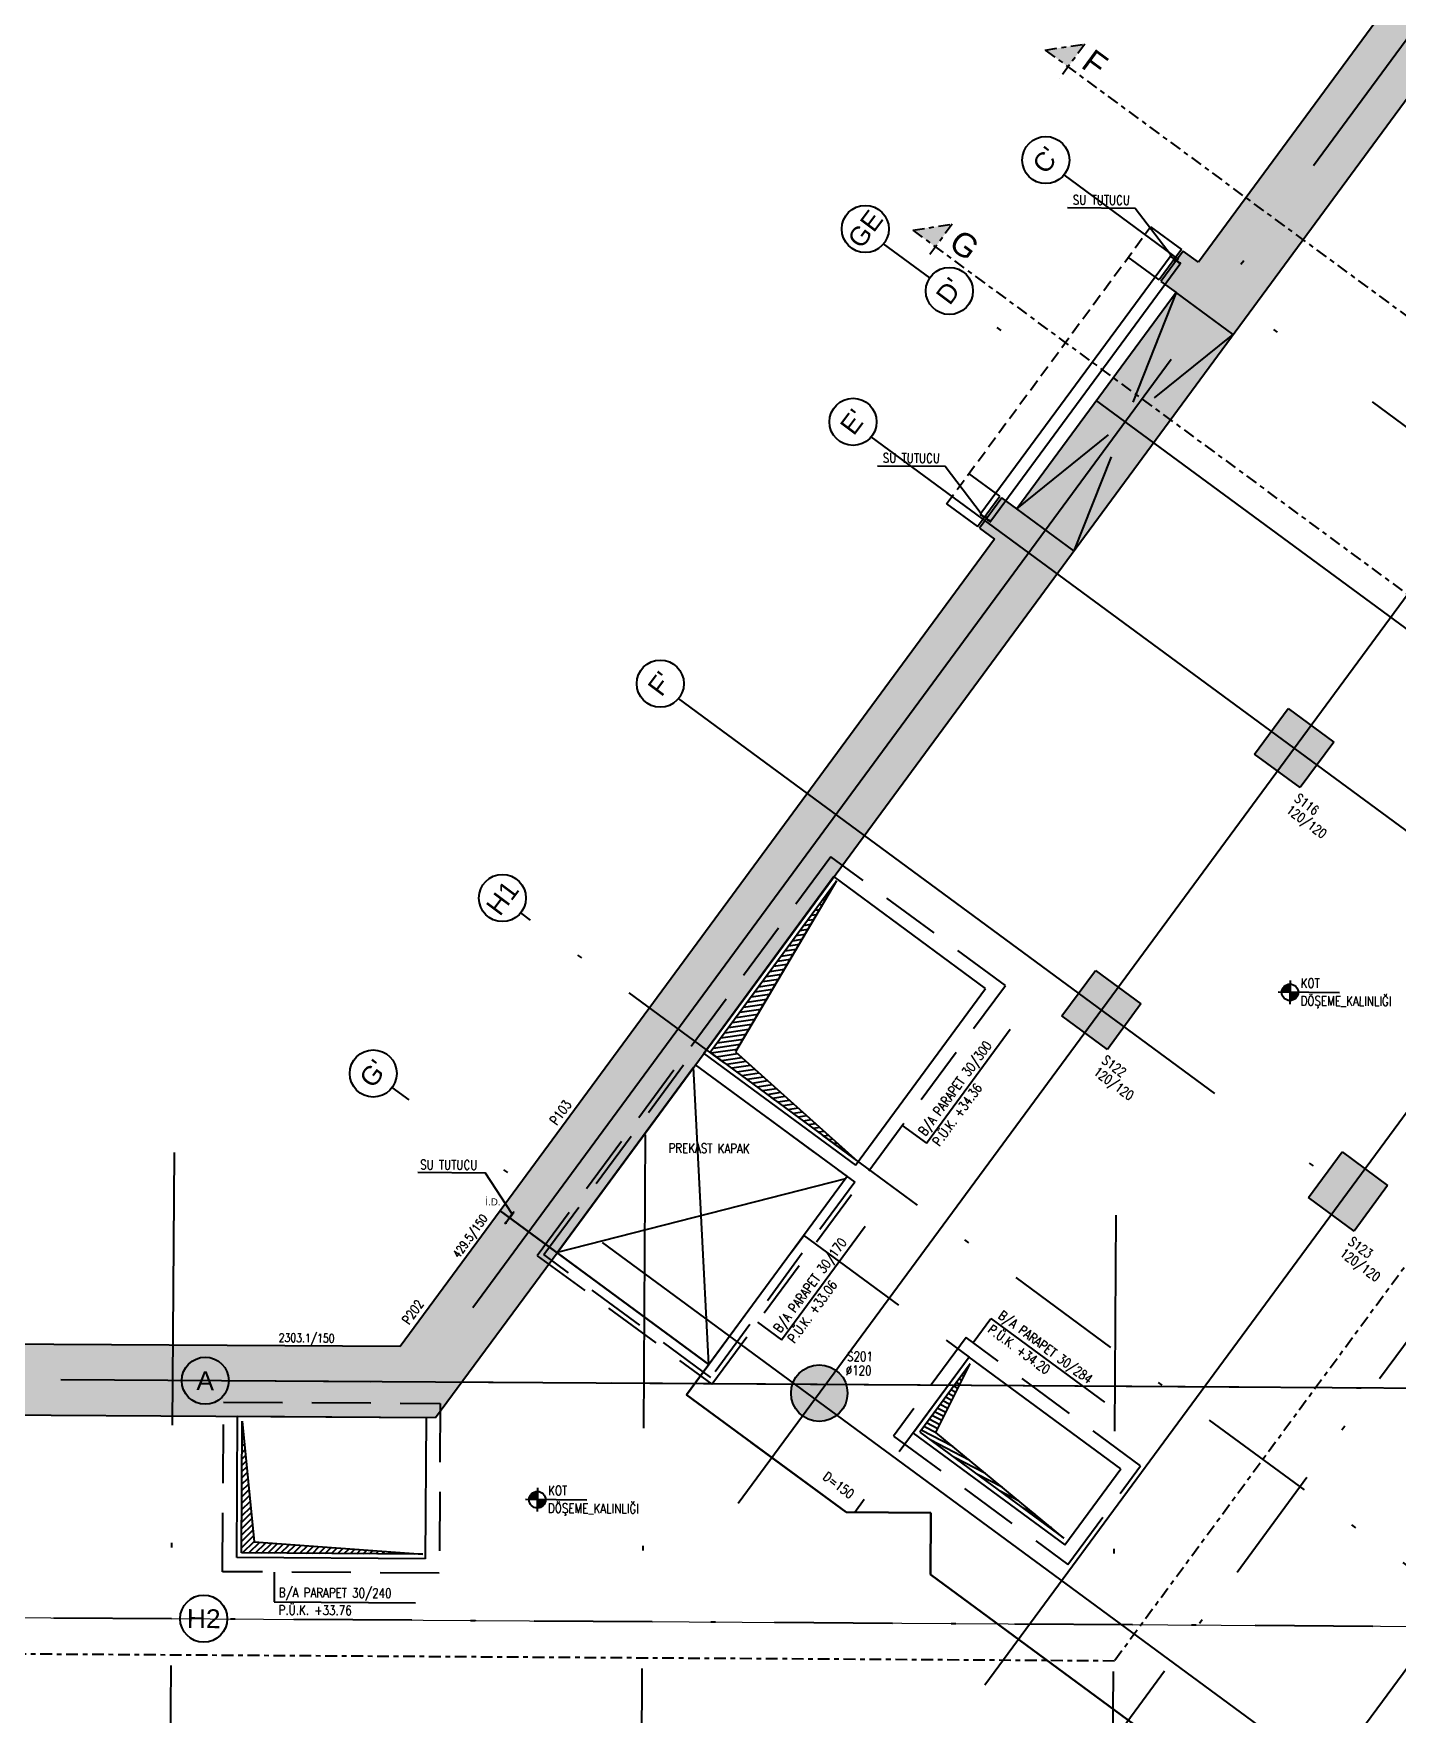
# Model space of a CAD drawing. Header units: millimetres. Extents: x 400392 to 401186, y 4543812 to 4544115.
# Drawn here: x 400681.07 to 400710.02, y 4544028.26 to 4544063.94 of the extents above; entities that cross this region are included whole.
import ezdxf
from ezdxf.enums import TextEntityAlignment as Align

# ---------------------------------------------------------------- set-up
doc = ezdxf.new("R2010")
doc.units = ezdxf.units.MM
for name, pattern in [('ACAD_ISO05W100', [33, 24, -3, 0, -3, 0, -3]), ('AKS', [3, 2.5, -0.25, 0, -0.25]), ('CENTER', [2, 1.25, -0.25, 0.25, -0.25]), ('CONTINU', [0]), ('DASHDOT2', [0.5, 0.25, -0.125, 0, -0.125]), ('HIDDEN', [0.375, 0.25, -0.125]), ('UUC-ST-KAL-I05-101-U-000$0$ACAD_ISO05W100', [33, 24, -3, 0, -3, 0, -3])]:
    doc.linetypes.add(name, pattern=pattern)
doc.layers.add('A-DETL', color=90, linetype='Continuous', lineweight=15)
for name, color, linetype in [('aks prota', 2, 'AKS'), ('boşluk prota', 2, 'Continuous'), ('boşluk taraması prota', 252, 'Continuous'), ('caks prota', 4, 'Continuous'), ('iderzi_PROTA', 3, 'Continuous'), ('kesit tarama prota', 252, 'Continuous'), ('kiris prota', 6, 'Continuous'), ('kiriş prota', 6, 'Continuous'), ('kolon prota', 1, 'Continuous'), ('kolon tarama prota', 252, 'Continuous'), ('lkolon prota', 4, 'Continuous'), ('lperde prota', 4, 'Continuous'), ('merdiven prota', 2, 'Continuous'), ('not prota', 2, 'Continuous'), ('not yazısı prota', 6, 'Continuous'), ('not çizgisi prota', 4, 'Continuous'), ('perde prota', 1, 'Continuous'), ('PRT-AL-TUNEL_EKSENI', 14, 'DASHDOT2'), ('skesit prota', 7, 'Continuous'), ('st-s_level (kot)', 6, 'Continuous'), ('st-s_levelmark (kot işareti)', 4, 'Continuous'), ('st_s_su tutucu', 2, 'Continuous'), ('taks prota', 7, 'Continuous'), ('temel prota', 6, 'Continuous'), ('tkesit prota', 7, 'Continuous'), ('tkolon prota', 6, 'Continuous'), ('tnot prota', 4, 'Continuous'), ('tperde prota', 6, 'Continuous'), ('UUC-ST-KAL-I05-101-U-000$0$st_s_su tutucu', 2, 'Continuous'), ('ölçü prota', 4, 'Continuous')]:
    doc.layers.add(name, color=color, linetype=linetype)
doc.styles.add('Arial', font='Arial.ttf')
doc.styles.add('OLCU', font='romanstw.shx')
doc.styles.add('TAKS', font='Arial Unicode.ttf')
doc.styles.add('text25_PROTA', font='Arial.ttf', dxfattribs={"height": 25})
doc.styles.add('tkolon', font='romanstw.shx')
doc.styles.add('TNOT', font='romanstw.shx', dxfattribs={"width": 0.8, "height": 250})
doc.styles.add('TSIMPLEX', font='romanstw.shx')

msp = doc.modelspace()

# ---------------------------------------------------------------- hatches: boundary and pattern name
at = {"layer": 'kesit tarama prota'}
h = msp.add_hatch(color=256, dxfattribs=at)
h.dxf.hatch_style = 1
h.paths.add_polyline_path([(400703.38374, 4544063.71393), (400702.54483, 4544063.5865), (400703.028, 4544063.23077)])
h = msp.add_hatch(color=256, dxfattribs=at)
h.dxf.hatch_style = 1
h.paths.add_polyline_path([(400700.56968, 4544059.89186), (400699.73078, 4544059.76443), (400700.21395, 4544059.4087)])
at = {"layer": 'kolon tarama prota'}
h = msp.add_hatch(color=256, dxfattribs=at)
h.dxf.hatch_style = 1
h.paths.add_polyline_path([(400716.28991, 4544073.3376), (400705.79563, 4544059.08418), (400705.47352, 4544059.32134), (400704.9992, 4544058.67712), (400705.32131, 4544058.43996), (400701.9418, 4544053.84987), (400701.61969, 4544054.08703), (400701.14537, 4544053.44281), (400701.46748, 4544053.20565), (400690.97319, 4544038.95223), (400692.18111, 4544038.06288), (400716.60848, 4544071.24034), (400767.08916, 4544034.07322), (400769.64107, 4544034.05706)])
h = msp.add_hatch(color=256, dxfattribs=at)
h.dxf.hatch_style = 1
h.paths.add_polyline_path([(400707.69953, 4544049.61065), (400708.66587, 4544048.89918), (400707.95439, 4544047.93284), (400706.98806, 4544048.64432)])
h = msp.add_hatch(color=256, dxfattribs=at)
h.dxf.hatch_style = 1
h.paths.add_polyline_path([(400703.60854, 4544044.05424), (400704.57487, 4544043.34276), (400703.8634, 4544042.37642), (400702.89706, 4544043.0879)])
h = msp.add_hatch(color=256, dxfattribs=at)
h.dxf.hatch_style = 1
h.paths.add_polyline_path([(400708.84285, 4544040.2004), (400709.80918, 4544039.48893), (400709.09771, 4544038.52259), (400708.13137, 4544039.23407)])
h = msp.add_hatch(color=256, dxfattribs=at)
h.dxf.hatch_style = 1
h.paths.add_polyline_path([(400731.80435, 4544007.89617), (400666.40778, 4544008.31037), (400666.58448, 4544036.20981), (400688.85022, 4544036.06878), (400690.97319, 4544038.95223), (400692.18111, 4544038.06288), (400689.60499, 4544034.56397), (400667.77496, 4544034.70224), (400667.61726, 4544009.80274), (400729.75018, 4544009.40921)])
h = msp.add_hatch(color=256, dxfattribs=at)
h.dxf.hatch_style = 1
edge = h.paths.add_edge_path()
edge.add_arc((400697.74771, 4544035.08202), 0.6, 359.637118, 719.637118)
at = {"layer": 'st-s_levelmark (kot işareti)'}
h = msp.add_hatch(color=256, dxfattribs=at)
h.paths.add_polyline_path([(400707.7382, 4544043.76258, 0.41421356), (400707.5621, 4544043.58869), (400707.73709, 4544043.58758)])
h.paths.add_polyline_path([(400707.91209, 4544043.58647), (400707.73709, 4544043.58758), (400707.73599, 4544043.41259, 0.41421356)])
h = msp.add_hatch(color=256, dxfattribs=at)
h.paths.add_polyline_path([(400691.76512, 4544032.99434, 0.41421356), (400691.58901, 4544032.82045), (400691.76401, 4544032.81935)])
h.paths.add_polyline_path([(400691.939, 4544032.81824), (400691.76401, 4544032.81935), (400691.7629, 4544032.64435, 0.41421356)])

# ---------------------------------------------------------------- linework, layer by layer
at = {"layer": 'A-DETL', "color": 1, "lineweight": 5}
msp.add_line((400664.66907, 4544030.42182), (400823.11513, 4544029.41829), dxfattribs=at)
at = {"layer": 'aks prota', "ltscale": 10}
for p, q in [((400690.39136, 4544036.897), (400718.07966, 4544074.50348)), ((400690.39136, 4544036.897), (400718.07966, 4544074.50348)), ((400690.39136, 4544036.897), (400718.07966, 4544074.50348)), ((400696.0283, 4544032.74672), (400723.71661, 4544070.3532)), ((400696.0283, 4544032.74672), (400723.71661, 4544070.3532)), ((400696.0283, 4544032.74672), (400723.71661, 4544070.3532)), ((400701.26261, 4544028.89288), (400728.95092, 4544066.49937)), ((400701.26261, 4544028.89288), (400728.95092, 4544066.49937)), ((400701.26261, 4544028.89288), (400728.95092, 4544066.49937)), ((400706.89956, 4544024.7426), (400734.58786, 4544062.34909)), ((400706.89956, 4544024.7426), (400734.58786, 4544062.34909)), ((400706.89956, 4544024.7426), (400734.58786, 4544062.34909)), ((400778.09697, 4544005.60293), (400702.94215, 4544060.93673)), ((400778.09697, 4544005.60293), (400702.94215, 4544060.93673)), ((400700.09236, 4544058.75069), (400699.11081, 4544059.47337)), ((400700.09236, 4544058.75069), (400699.11081, 4544059.47337)), ((400700.09236, 4544058.75069), (400699.11081, 4544059.47337)), ((400772.22759, 4544005.64011), (400700.89665, 4544058.15852)), ((400772.22759, 4544005.64011), (400700.89665, 4544058.15852)), ((400772.22759, 4544005.64011), (400700.89665, 4544058.15852)), ((400766.35822, 4544005.67728), (400698.85116, 4544055.38031)), ((400766.35822, 4544005.67728), (400698.85116, 4544055.38031)), ((400754.61948, 4544005.75163), (400694.76017, 4544049.82389)), ((400754.61948, 4544005.75163), (400694.76017, 4544049.82389)), ((400754.61948, 4544005.75163), (400694.76017, 4544049.82389)), ((400737.52004, 4544005.61281), (400688.68297, 4544041.56979)), ((400737.52004, 4544005.61281), (400688.68297, 4544041.56979)), ((400737.52004, 4544005.61281), (400688.68297, 4544041.56979)), ((400693.83255, 4544004.23973), (400694.06261, 4544040.56345)), ((400693.83255, 4544004.23973), (400694.06261, 4544040.56345)), ((400683.83275, 4544004.30306), (400684.06002, 4544040.18689)), ((400683.83275, 4544004.30306), (400684.06002, 4544040.18689)), ((400703.83235, 4544004.1764), (400704.05202, 4544038.86024)), ((400703.83235, 4544004.1764), (400704.05202, 4544038.86024)), ((400827.04675, 4544034.44349), (400661.13085, 4544035.49433)), ((400827.04675, 4544034.44349), (400661.13085, 4544035.49433)), ((400808.62508, 4544034.56017), (400685.21487, 4544035.34179))]:
    msp.add_line(p, q, dxfattribs=at)
at = {"layer": 'boşluk prota', "ltscale": 0.05}
for p, q in [((400695.43506, 4544042.31619), (400698.11276, 4544045.95304)), ((400698.11276, 4544045.95304), (400695.9704, 4544042.32751)), ((400698.49547, 4544040.06292), (400695.43506, 4544042.31619)), ((400695.9704, 4544042.32751), (400698.49547, 4544040.06292)), ((400700.94782, 4544035.70623), (400699.87994, 4544034.25583)), ((400700.22441, 4544034.24329), (400700.94782, 4544035.70623)), ((400685.48345, 4544031.69002), (400685.50117, 4544034.48801)), ((400685.50117, 4544034.48801), (400685.75105, 4544031.92569)), ((400699.87994, 4544034.25583), (400702.93953, 4544032.00316)), ((400702.93953, 4544032.00316), (400700.22441, 4544034.24329)), ((400689.33078, 4544031.66565), (400685.48345, 4544031.69002)), ((400685.75105, 4544031.92569), (400689.33078, 4544031.66565))]:
    msp.add_line(p, q, dxfattribs=at)
at = {"layer": 'boşluk taraması prota', "linetype": 'Continuous', "ltscale": 2}
for p, q in [((400697.89676, 4544045.65967), (400697.94361, 4544045.66678)), ((400697.97663, 4544045.76814), (400698.00616, 4544045.77263)), ((400698.05649, 4544045.87662), (400698.0687, 4544045.87847)), ((400697.5773, 4544045.22577), (400697.69344, 4544045.24341)), ((400697.65716, 4544045.33425), (400697.75598, 4544045.34926)), ((400697.73703, 4544045.44272), (400697.81852, 4544045.4551)), ((400697.8169, 4544045.55119), (400697.88107, 4544045.56094)), ((400697.3377, 4544044.90035), (400697.50581, 4544044.92588)), ((400697.41756, 4544045.00882), (400697.56835, 4544045.03173)), ((400697.49743, 4544045.1173), (400697.63089, 4544045.13757)), ((400697.0981, 4544044.57493), (400697.31818, 4544044.60836)), ((400697.17797, 4544044.6834), (400697.38072, 4544044.7142)), ((400697.25783, 4544044.79188), (400697.44326, 4544044.82004)), ((400696.77863, 4544044.14103), (400697.068, 4544044.18499)), ((400696.8585, 4544044.2495), (400697.13055, 4544044.29083)), ((400696.93837, 4544044.35798), (400697.19309, 4544044.39667)), ((400697.01823, 4544044.46645), (400697.25563, 4544044.50251)), ((400696.53904, 4544043.81561), (400696.88037, 4544043.86746)), ((400696.6189, 4544043.92408), (400696.94292, 4544043.9733)), ((400696.69877, 4544044.03256), (400697.00546, 4544044.07914)), ((400696.29944, 4544043.49019), (400696.69274, 4544043.54993)), ((400696.3793, 4544043.59866), (400696.75529, 4544043.65577)), ((400696.45917, 4544043.70713), (400696.81783, 4544043.76161)), ((400695.97997, 4544043.05629), (400696.44257, 4544043.12656)), ((400696.05984, 4544043.16476), (400696.50511, 4544043.2324)), ((400696.1397, 4544043.27324), (400696.56766, 4544043.33824)), ((400696.21957, 4544043.38171), (400696.6302, 4544043.44409)), ((400695.74037, 4544042.73087), (400696.25494, 4544042.80903)), ((400695.82024, 4544042.83934), (400696.31748, 4544042.91487)), ((400695.90011, 4544042.94781), (400696.38003, 4544043.02071)), ((400695.45428, 4544042.30204), (400696.00477, 4544042.38566)), ((400695.50077, 4544042.40544), (400696.06731, 4544042.4915)), ((400695.58064, 4544042.51392), (400696.12985, 4544042.59734)), ((400695.66051, 4544042.62239), (400696.1924, 4544042.70319)), ((400695.56275, 4544042.22217), (400696.0118, 4544042.29038)), ((400695.67123, 4544042.14231), (400696.10366, 4544042.20799)), ((400695.7797, 4544042.06244), (400696.19553, 4544042.12561)), ((400695.88818, 4544041.98258), (400696.28739, 4544042.04322)), ((400695.99665, 4544041.90271), (400696.37926, 4544041.96083)), ((400696.10512, 4544041.82285), (400696.47112, 4544041.87844)), ((400696.2136, 4544041.74298), (400696.56299, 4544041.79605)), ((400696.32207, 4544041.66311), (400696.65485, 4544041.71366)), ((400696.43055, 4544041.58325), (400696.74672, 4544041.63127)), ((400696.53902, 4544041.50338), (400696.83858, 4544041.54889)), ((400696.64749, 4544041.42352), (400696.93045, 4544041.4665)), ((400696.75597, 4544041.34365), (400697.02231, 4544041.38411)), ((400696.86444, 4544041.26379), (400697.11418, 4544041.30172)), ((400696.97292, 4544041.18392), (400697.20604, 4544041.21933)), ((400697.08139, 4544041.10406), (400697.29791, 4544041.13694)), ((400697.18986, 4544041.02419), (400697.38977, 4544041.05456)), ((400697.29834, 4544040.94432), (400697.48164, 4544040.97217)), ((400697.40681, 4544040.86446), (400697.5735, 4544040.88978)), ((400697.51528, 4544040.78459), (400697.66537, 4544040.80739)), ((400697.62376, 4544040.70473), (400697.75723, 4544040.725)), ((400697.73223, 4544040.62486), (400697.8491, 4544040.64261)), ((400697.84071, 4544040.545), (400697.94096, 4544040.56022)), ((400697.94918, 4544040.46513), (400698.03283, 4544040.47784)), ((400698.05765, 4544040.38527), (400698.12469, 4544040.39545)), ((400698.16613, 4544040.3054), (400698.21656, 4544040.31306)), ((400698.2746, 4544040.22553), (400698.30842, 4544040.23067)), ((400698.38308, 4544040.14567), (400698.40029, 4544040.14828)), ((400698.49155, 4544040.0658), (400698.49215, 4544040.06589)), ((400700.89917, 4544035.60785), (400700.88195, 4544035.61676)), ((400700.9414, 4544035.69324), (400700.93912, 4544035.69442)), ((400700.73026, 4544035.26626), (400700.65324, 4544035.30612)), ((400700.77249, 4544035.35166), (400700.71041, 4544035.38378)), ((400700.81472, 4544035.43705), (400700.76759, 4544035.46144)), ((400700.85694, 4544035.52245), (400700.82477, 4544035.5391)), ((400700.51913, 4544034.83928), (400700.36735, 4544034.91783)), ((400700.56135, 4544034.92468), (400700.42453, 4544034.99549)), ((400700.60358, 4544035.01007), (400700.4817, 4544035.07315)), ((400700.64581, 4544035.09547), (400700.53888, 4544035.15081)), ((400700.68803, 4544035.18087), (400700.59606, 4544035.22846)), ((400700.35022, 4544034.4977), (400700.13864, 4544034.60719)), ((400700.39244, 4544034.58309), (400700.19582, 4544034.68485)), ((400700.43467, 4544034.66849), (400700.25299, 4544034.76251)), ((400700.4769, 4544034.75389), (400700.31017, 4544034.84017)), ((400685.49951, 4544034.22548), (400685.52438, 4544034.25003)), ((400685.50036, 4544034.36018), (400685.51247, 4544034.37213)), ((400700.5804, 4544033.94958), (400699.90993, 4544034.29656)), ((400700.23168, 4544034.2373), (400699.9671, 4544034.37421)), ((400700.26576, 4544034.32691), (400700.02428, 4544034.45187)), ((400700.30799, 4544034.4123), (400700.08146, 4544034.52953)), ((400685.49695, 4544033.82137), (400685.5601, 4544033.88373)), ((400685.4978, 4544033.95607), (400685.54819, 4544034.00583)), ((400685.49866, 4544034.09077), (400685.53629, 4544034.12793)), ((400700.92912, 4544033.66187), (400700.11308, 4544034.08417)), ((400685.49439, 4544033.41727), (400685.59582, 4544033.51742)), ((400685.49524, 4544033.55197), (400685.58392, 4544033.63953)), ((400685.4961, 4544033.68667), (400685.57201, 4544033.76163)), ((400701.27783, 4544033.37416), (400700.60334, 4544033.72321)), ((400685.49183, 4544033.01317), (400685.63154, 4544033.15112)), ((400685.49268, 4544033.14787), (400685.61964, 4544033.27322)), ((400685.49354, 4544033.28257), (400685.60773, 4544033.39532)), ((400701.62655, 4544033.08645), (400701.09361, 4544033.36225)), ((400685.48927, 4544032.60906), (400685.66727, 4544032.78482)), ((400685.49013, 4544032.74376), (400685.65536, 4544032.90692)), ((400685.49098, 4544032.87846), (400685.64345, 4544033.02902)), ((400701.97527, 4544032.79873), (400701.58387, 4544033.00128)), ((400685.48671, 4544032.20496), (400685.70299, 4544032.41851)), ((400685.48757, 4544032.33966), (400685.69108, 4544032.54061)), ((400685.48842, 4544032.47436), (400685.67917, 4544032.66271)), ((400702.32399, 4544032.51102), (400702.07413, 4544032.64032)), ((400685.48415, 4544031.80086), (400685.73871, 4544032.05221)), ((400685.48501, 4544031.93556), (400685.7268, 4544032.17431)), ((400685.48586, 4544032.07026), (400685.7149, 4544032.29641)), ((400702.6727, 4544032.22331), (400702.5644, 4544032.27936)), ((400685.50732, 4544031.68987), (400685.75062, 4544031.93011)), ((400685.64202, 4544031.68902), (400685.87275, 4544031.91684)), ((400685.77672, 4544031.68816), (400685.99903, 4544031.90767)), ((400685.91142, 4544031.68731), (400686.1253, 4544031.8985)), ((400686.04612, 4544031.68646), (400686.25158, 4544031.88933)), ((400686.18082, 4544031.6856), (400686.37785, 4544031.88015)), ((400686.31553, 4544031.68475), (400686.50413, 4544031.87098)), ((400686.45023, 4544031.6839), (400686.63041, 4544031.86181)), ((400686.58493, 4544031.68304), (400686.75668, 4544031.85264)), ((400686.71963, 4544031.68219), (400686.88296, 4544031.84346)), ((400686.85433, 4544031.68134), (400687.00923, 4544031.83429)), ((400686.98903, 4544031.68049), (400687.13551, 4544031.82512)), ((400687.12373, 4544031.67963), (400687.26178, 4544031.81595)), ((400687.25843, 4544031.67878), (400687.38806, 4544031.80677)), ((400687.39313, 4544031.67793), (400687.51433, 4544031.7976)), ((400687.52784, 4544031.67707), (400687.64061, 4544031.78843)), ((400687.66254, 4544031.67622), (400687.76689, 4544031.77925)), ((400687.79724, 4544031.67537), (400687.89316, 4544031.77008)), ((400687.93194, 4544031.67451), (400688.01944, 4544031.76091)), ((400688.06664, 4544031.67366), (400688.14571, 4544031.75174)), ((400688.20134, 4544031.67281), (400688.27199, 4544031.74256)), ((400688.33604, 4544031.67195), (400688.39826, 4544031.73339)), ((400688.47074, 4544031.6711), (400688.52454, 4544031.72422)), ((400688.60544, 4544031.67025), (400688.65081, 4544031.71505)), ((400688.74015, 4544031.66939), (400688.77709, 4544031.70587)), ((400688.87485, 4544031.66854), (400688.90337, 4544031.6967)), ((400689.00955, 4544031.66769), (400689.02964, 4544031.68753)), ((400689.14425, 4544031.66684), (400689.15592, 4544031.67836)), ((400689.27895, 4544031.66598), (400689.28219, 4544031.66918))]:
    msp.add_line(p, q, dxfattribs=at)
at = {"layer": 'caks prota', "ltscale": 0.05}
for centre in [(400702.55465, 4544061.25272), (400702.55465, 4544061.25272), (400702.55465, 4544061.25272), (400698.72332, 4544059.78936), (400698.72332, 4544059.78936), (400698.72332, 4544059.78936), (400700.50916, 4544058.47451), (400700.50916, 4544058.47451), (400700.50916, 4544058.47451), (400698.46366, 4544055.6963), (400698.46366, 4544055.6963), (400698.46366, 4544055.6963), (400694.37267, 4544050.13988), (400694.37267, 4544050.13988), (400694.37267, 4544050.13988), (400691.0228, 4544045.59006), (400691.0228, 4544045.59006), (400691.0228, 4544045.59006), (400688.28033, 4544041.86624), (400688.28033, 4544041.86624), (400688.28033, 4544041.86624), (400684.71488, 4544035.34496), (400684.6829, 4544030.29506)]:
    msp.add_circle(centre, 0.5, dxfattribs=at)
at = {"layer": 'iderzi_PROTA', "linetype": 'ACAD_ISO05W100', "lineweight": 30, "ltscale": 2}
for p, q in [((400695.40326, 4544035.69166), (400690.97373, 4544038.95296)), ((400694.92868, 4544035.04703), (400695.40326, 4544035.69166)), ((400698.31715, 4544032.55223), (400694.92868, 4544035.04703)), ((400700.11405, 4544032.54085), (400698.31715, 4544032.55223)), ((400700.10578, 4544031.23533), (400700.11405, 4544032.54085)), ((400705.38433, 4544027.34892), (400700.10578, 4544031.23533))]:
    msp.add_line(p, q, dxfattribs=at)
at = {"layer": 'kiris prota', "linetype": 'HIDDEN', "ltscale": 5}
for p, q in [((400697.99337, 4544046.46305), (400691.76295, 4544037.9993)), ((400701.69676, 4544043.73638), (400697.99337, 4544046.46305)), ((400695.46634, 4544035.27263), (400701.69676, 4544043.73638)), ((400691.90212, 4544038.02097), (400694.91883, 4544042.11866)), ((400695.11642, 4544042.0497), (400698.49898, 4544039.55934)), ((400698.49898, 4544039.55934), (400695.44574, 4544035.41202)), ((400691.76295, 4544037.9993), (400695.46634, 4544035.27263)), ((400695.44574, 4544035.41202), (400691.90212, 4544038.02097)), ((400700.86287, 4544036.2655), (400699.32067, 4544034.17087)), ((400704.56668, 4544033.53851), (400700.86287, 4544036.2655)), ((400685.08093, 4544031.29256), (400685.10373, 4544034.89249)), ((400685.10373, 4544034.89249), (400689.70363, 4544034.86336)), ((400689.70363, 4544034.86336), (400689.68083, 4544031.26343)), ((400699.32067, 4544034.17087), (400703.02449, 4544031.44389)), ((400703.02449, 4544031.44389), (400704.56668, 4544033.53851)), ((400689.68083, 4544031.26343), (400685.08093, 4544031.29256))]:
    msp.add_line(p, q, dxfattribs=at)
at = {"layer": 'kiris prota'}
for p, q in [((400698.05712, 4544046.04368), (400695.29436, 4544042.29128)), ((400701.2774, 4544043.6727), (400698.05712, 4544046.04368)), ((400698.51464, 4544039.9203), (400701.2774, 4544043.6727)), ((400695.29436, 4544042.29128), (400698.51464, 4544039.9203)), ((400700.92658, 4544035.84605), (400699.74012, 4544034.23459)), ((400704.14723, 4544033.4748), (400700.92658, 4544035.84605)), ((400685.38282, 4544031.59066), (400685.40182, 4544034.5906)), ((400685.40182, 4544034.5906), (400689.40174, 4544034.56526)), ((400689.40174, 4544034.56526), (400689.38274, 4544031.56532)), ((400699.74012, 4544034.23459), (400702.96077, 4544031.86334)), ((400702.96077, 4544031.86334), (400704.14723, 4544033.4748)), ((400689.38274, 4544031.56532), (400685.38282, 4544031.59066))]:
    msp.add_line(p, q, dxfattribs=at)
at = {"layer": 'kiriş prota'}
for p, q in [((400695.11642, 4544042.0497), (400698.33792, 4544039.67792)), ((400692.18175, 4544038.06345), (400695.07989, 4544042.00009)), ((400698.33792, 4544039.67792), (400695.40326, 4544035.69166)), ((400695.40326, 4544035.69166), (400692.18175, 4544038.06345))]:
    msp.add_line(p, q, dxfattribs=at)
at = {"layer": 'kolon prota', "color": 1}
for p, q in [((400706.98806, 4544048.64432), (400707.69953, 4544049.61065)), ((400707.69953, 4544049.61065), (400708.66587, 4544048.89918)), ((400708.66587, 4544048.89918), (400707.95439, 4544047.93284)), ((400707.95439, 4544047.93284), (400706.98806, 4544048.64432)), ((400702.89706, 4544043.0879), (400703.60854, 4544044.05424)), ((400703.60854, 4544044.05424), (400704.57487, 4544043.34276)), ((400704.57487, 4544043.34276), (400703.8634, 4544042.37642)), ((400703.8634, 4544042.37642), (400702.89706, 4544043.0879)), ((400708.13137, 4544039.23407), (400708.84285, 4544040.2004)), ((400708.84285, 4544040.2004), (400709.80918, 4544039.48893)), ((400709.09771, 4544038.52259), (400708.13137, 4544039.23407)), ((400709.80918, 4544039.48893), (400709.09771, 4544038.52259))]:
    msp.add_line(p, q, dxfattribs=at)
msp.add_circle((400697.74771, 4544035.08202), 0.6, dxfattribs=at)
at = {"layer": 'kolon tarama prota', "linetype": 'HIDDEN'}
msp.add_line((400700.4498, 4544053.95494), (400704.77795, 4544059.83347), dxfattribs=at)
at = {"layer": 'kolon tarama prota'}
for p, q in [((400704.77795, 4544059.83347), (400705.43325, 4544059.35099)), ((400704.95894, 4544058.70677), (400704.30363, 4544059.18924)), ((400705.43325, 4544059.35099), (400704.95894, 4544058.70677)), ((400701.57942, 4544054.11668), (400700.92411, 4544054.59916)), ((400700.4498, 4544053.95494), (400701.1051, 4544053.47246)), ((400701.1051, 4544053.47246), (400701.57942, 4544054.11668))]:
    msp.add_line(p, q, dxfattribs=at)
at = {"layer": 'merdiven prota', "linetype": 'HIDDEN', "ltscale": 10}
for p, q in [((400705.3213, 4544058.43994), (400703.14971, 4544052.96052)), ((400706.52928, 4544057.55055), (400705.3213, 4544058.43994)), ((400701.94179, 4544053.84987), (400706.52928, 4544057.55055)), ((400703.14971, 4544052.96052), (400701.94179, 4544053.84987))]:
    msp.add_line(p, q, dxfattribs=at)
at = {"layer": 'not prota', "ltscale": 0.1}
for p, q in [((400700.02015, 4544040.38986), (400701.79884, 4544042.8057)), ((400699.51012, 4544040.76538), (400700.02015, 4544040.38986)), ((400696.94477, 4544036.21125), (400698.72346, 4544038.62708)), ((400696.43475, 4544036.58676), (400696.94477, 4544036.21125)), ((400701.0105, 4544036.15681), (400701.38599, 4544036.66685)), ((400701.38599, 4544036.66685), (400703.80189, 4544034.88824)), ((400686.17837, 4544031.28561), (400686.17436, 4544030.65227)), ((400686.17436, 4544030.65227), (400689.1743, 4544030.63327))]:
    msp.add_line(p, q, dxfattribs=at)
at = {"layer": 'not çizgisi prota'}
for points in [[(400705.21282, 4544059.22429), (400704.45476, 4544060.22585), (400703.01641, 4544060.23496)], [(400701.18021, 4544053.74706), (400700.42215, 4544054.74862), (400698.9838, 4544054.75773)], [(400691.22378, 4544038.89755), (400690.66572, 4544039.7532), (400689.22737, 4544039.76231)]]:
    msp.add_lwpolyline(points, dxfattribs=at)
at = {"layer": 'perde prota'}
for p, q in [((400716.28991, 4544073.3376), (400705.79563, 4544059.08418)), ((400692.18111, 4544038.06288), (400716.60848, 4544071.24034)), ((400705.47352, 4544059.32134), (400704.9992, 4544058.67712)), ((400705.79563, 4544059.08418), (400705.47352, 4544059.32134)), ((400705.32131, 4544058.43996), (400701.9418, 4544053.84987)), ((400704.9992, 4544058.67712), (400705.32131, 4544058.43996)), ((400701.61969, 4544054.08703), (400701.14537, 4544053.44281)), ((400701.9418, 4544053.84987), (400701.61969, 4544054.08703)), ((400701.14537, 4544053.44281), (400701.46748, 4544053.20565)), ((400701.46748, 4544053.20565), (400690.97319, 4544038.95223)), ((400690.97319, 4544038.95223), (400688.85022, 4544036.06878)), ((400692.18111, 4544038.06288), (400690.97319, 4544038.95223)), ((400690.97319, 4544038.95223), (400692.18111, 4544038.06288)), ((400689.60499, 4544034.56397), (400692.18111, 4544038.06288)), ((400688.85022, 4544036.06878), (400666.58448, 4544036.20981)), ((400667.77496, 4544034.70224), (400689.60499, 4544034.56397))]:
    msp.add_line(p, q, dxfattribs=at)
at = {"layer": 'PRT-AL-TUNEL_EKSENI', "ltscale": 10}
for p, q in [((400703.59274, 4544027.17729), (400731.28105, 4544064.78378)), ((400745.00731, 4544005.81251), (400691.4103, 4544045.27407)), ((400661.09887, 4544030.44443), (400827.01476, 4544029.39359))]:
    msp.add_line(p, q, dxfattribs=at)
at = {"layer": 'skesit prota', "linetype": 'CENTER', "ltscale": 0.2}
for p, q in [((400733.19265, 4544069.02773), (400704.01321, 4544029.39597)), ((400702.54483, 4544063.5865), (400703.38374, 4544063.71393)), ((400702.54483, 4544063.5865), (400739.13925, 4544036.64335)), ((400703.38374, 4544063.71393), (400702.85013, 4544062.98918)), ((400699.73078, 4544059.76443), (400700.56968, 4544059.89186)), ((400700.56968, 4544059.89186), (400700.03608, 4544059.16711)), ((400699.73078, 4544059.76443), (400747.82718, 4544024.35278)), ((400699.73078, 4544059.76443), (400747.82718, 4544024.35278)), ((400704.01321, 4544029.39597), (400657.01341, 4544029.69365))]:
    msp.add_line(p, q, dxfattribs=at)
at = {"layer": 'st-s_levelmark (kot işareti)'}
for p, q in [((400707.73868, 4544043.83758), (400707.73551, 4544043.33759)), ((400708.78707, 4544043.58093), (400707.4871, 4544043.58917)), ((400692.81399, 4544032.8127), (400691.51401, 4544032.82093)), ((400691.76559, 4544033.06934), (400691.76242, 4544032.56935))]:
    msp.add_line(p, q, dxfattribs=at)
for centre in [(400707.73709, 4544043.58758), (400691.76401, 4544032.81935)]:
    msp.add_circle(centre, 0.175, dxfattribs=at)
at = {"layer": 'st_s_su tutucu', "linetype": 'CONTINU', "ltscale": 0.2}
for p, q in [((400691.16905, 4544038.81092), (400691.16628, 4544038.80716)), ((400691.17429, 4544038.80707), (400691.16905, 4544038.81092)), ((400691.20161, 4544038.84418), (400691.17429, 4544038.80707)), ((400691.17751, 4544038.80469), (400691.20483, 4544038.8418)), ((400691.19986, 4544038.8494), (400691.19798, 4544038.84684)), ((400691.19798, 4544038.84684), (400691.20161, 4544038.84418)), ((400691.20349, 4544038.84673), (400691.19986, 4544038.8494)), ((400691.23125, 4544038.88444), (400691.20349, 4544038.84673)), ((400691.20483, 4544038.8418), (400691.20845, 4544038.83913)), ((400691.20671, 4544038.84435), (400691.23447, 4544038.88207)), ((400691.21033, 4544038.84169), (400691.20671, 4544038.84435)), ((400691.20845, 4544038.83913), (400691.21033, 4544038.84169)), ((400691.22951, 4544038.88966), (400691.22763, 4544038.88711)), ((400691.22763, 4544038.88711), (400691.23125, 4544038.88444)), ((400691.23313, 4544038.88699), (400691.22951, 4544038.88966)), ((400691.25551, 4544038.91739), (400691.23313, 4544038.88699)), ((400691.23447, 4544038.88207), (400691.2381, 4544038.8794)), ((400691.23635, 4544038.88462), (400691.25873, 4544038.91502)), ((400691.23998, 4544038.88195), (400691.23635, 4544038.88462)), ((400691.2381, 4544038.8794), (400691.23998, 4544038.88195)), ((400691.25378, 4544038.93191), (400691.25141, 4544038.92869)), ((400691.25141, 4544038.92869), (400691.25551, 4544038.91739)), ((400691.27311, 4544038.91768), (400691.25378, 4544038.93191)), ((400691.25873, 4544038.91502), (400691.27074, 4544038.91446)), ((400691.27074, 4544038.91446), (400691.27311, 4544038.91768)), ((400691.07592, 4544038.69032), (400691.07829, 4544038.69355)), ((400691.09524, 4544038.67609), (400691.07592, 4544038.69032)), ((400691.07829, 4544038.69355), (400691.09029, 4544038.69299)), ((400691.09029, 4544038.69299), (400691.11267, 4544038.72338)), ((400691.11589, 4544038.72101), (400691.09351, 4544038.69061)), ((400691.09351, 4544038.69061), (400691.09761, 4544038.67932)), ((400691.09761, 4544038.67932), (400691.09524, 4544038.67609)), ((400691.10905, 4544038.72605), (400691.11093, 4544038.7286)), ((400691.11267, 4544038.72338), (400691.10905, 4544038.72605)), ((400691.11093, 4544038.7286), (400691.11455, 4544038.72593)), ((400691.11455, 4544038.72593), (400691.14232, 4544038.76365)), ((400691.11952, 4544038.71834), (400691.11589, 4544038.72101)), ((400691.14554, 4544038.76128), (400691.11777, 4544038.72356)), ((400691.11777, 4544038.72356), (400691.1214, 4544038.72089)), ((400691.1214, 4544038.72089), (400691.11952, 4544038.71834)), ((400691.13869, 4544038.76632), (400691.14057, 4544038.76887)), ((400691.14232, 4544038.76365), (400691.13869, 4544038.76632)), ((400691.14057, 4544038.76887), (400691.1442, 4544038.7662)), ((400691.1442, 4544038.7662), (400691.17152, 4544038.80331)), ((400691.14916, 4544038.75861), (400691.14554, 4544038.76128)), ((400691.17474, 4544038.80094), (400691.14742, 4544038.76383)), ((400691.14742, 4544038.76383), (400691.15104, 4544038.76116)), ((400691.15104, 4544038.76116), (400691.14916, 4544038.75861)), ((400691.16628, 4544038.80716), (400691.17152, 4544038.80331)), ((400691.17474, 4544038.80094), (400691.17998, 4544038.79708)), ((400691.18274, 4544038.80084), (400691.17751, 4544038.80469)), ((400691.17998, 4544038.79708), (400691.18274, 4544038.80084))]:
    msp.add_line(p, q, dxfattribs=at)
at = {"layer": 'temel prota', "linetype": 'HIDDEN', "ltscale": 10}
for p, q in [((400694.92868, 4544035.04703), (400697.41844, 4544038.42895)), ((400697.41844, 4544038.42895), (400700.92658, 4544035.84605)), ((400700.92658, 4544035.84605), (400698.50061, 4544032.55107)), ((400698.31714, 4544032.55223), (400694.92868, 4544035.04703)), ((400698.50061, 4544032.55107), (400698.31714, 4544032.55223))]:
    msp.add_line(p, q, dxfattribs=at)
at = {"layer": 'UUC-ST-KAL-I05-101-U-000$0$st_s_su tutucu', "linetype": 'UUC-ST-KAL-I05-101-U-000$0$ACAD_ISO05W100'}
for p, q in [((400705.19161, 4544059.20008), (400701.17756, 4544053.74793)), ((400701.38737, 4544053.59436), (400705.40055, 4544059.04534))]:
    msp.add_line(p, q, dxfattribs=at)
at = {"layer": 'UUC-ST-KAL-I05-101-U-000$0$st_s_su tutucu', "linetype": 'UUC-ST-KAL-I05-101-U-000$0$ACAD_ISO05W100', "ltscale": 0.05}
for p, q in [((400705.19161, 4544059.20008), (400705.21018, 4544059.22515)), ((400705.19579, 4544059.19699), (400705.19161, 4544059.20008)), ((400705.21049, 4544059.20228), (400705.19579, 4544059.19699)), ((400705.21018, 4544059.22515), (400705.21436, 4544059.22206)), ((400705.22711, 4544059.18997), (400705.21049, 4544059.20228)), ((400705.21436, 4544059.22206), (400705.21359, 4544059.20645)), ((400705.21359, 4544059.20645), (400705.23021, 4544059.19415)), ((400705.22363, 4544059.18526), (400705.22711, 4544059.18997)), ((400705.22694, 4544059.18281), (400705.22363, 4544059.18526)), ((400705.23042, 4544059.18752), (400705.22694, 4544059.18281)), ((400705.23021, 4544059.19415), (400705.23369, 4544059.19885)), ((400705.25671, 4544059.16805), (400705.23042, 4544059.18752)), ((400705.237, 4544059.1964), (400705.23352, 4544059.19169)), ((400705.23352, 4544059.19169), (400705.2598, 4544059.17223)), ((400705.23369, 4544059.19885), (400705.237, 4544059.1964)), ((400705.25323, 4544059.16335), (400705.25671, 4544059.16805)), ((400705.25654, 4544059.16089), (400705.25323, 4544059.16335)), ((400705.26002, 4544059.1656), (400705.25654, 4544059.16089)), ((400705.2598, 4544059.17223), (400705.26329, 4544059.17693)), ((400705.29042, 4544059.14308), (400705.26002, 4544059.1656)), ((400705.2666, 4544059.17448), (400705.26311, 4544059.16978)), ((400705.26311, 4544059.16978), (400705.29995, 4544059.1425)), ((400705.26329, 4544059.17693), (400705.2666, 4544059.17448)), ((400705.30913, 4544059.09831), (400705.26893, 4544059.12808)), ((400705.26927, 4544059.13106), (400705.29008, 4544059.1401)), ((400705.27754, 4544059.1271), (400705.30568, 4544059.10626)), ((400705.29961, 4544059.13951), (400705.27788, 4544059.13008)), ((400705.30843, 4544059.10746), (400705.31112, 4544059.13099)), ((400705.31446, 4544059.12204), (400705.31189, 4544059.09951)), ((400705.31388, 4544059.13218), (400705.35071, 4544059.1049)), ((400705.34762, 4544059.10072), (400705.31722, 4544059.12324)), ((400705.34413, 4544059.09602), (400705.34762, 4544059.10072)), ((400705.34744, 4544059.09357), (400705.34413, 4544059.09602)), ((400705.35093, 4544059.09827), (400705.34744, 4544059.09357)), ((400705.35071, 4544059.1049), (400705.35419, 4544059.1096)), ((400705.37721, 4544059.07881), (400705.35093, 4544059.09827)), ((400705.3575, 4544059.10715), (400705.35402, 4544059.10245)), ((400705.35402, 4544059.10245), (400705.38031, 4544059.08298)), ((400705.35419, 4544059.1096), (400705.3575, 4544059.10715)), ((400705.37373, 4544059.0741), (400705.37721, 4544059.07881)), ((400705.37704, 4544059.07165), (400705.37373, 4544059.0741)), ((400705.38052, 4544059.07635), (400705.37704, 4544059.07165)), ((400705.38031, 4544059.08298), (400705.38379, 4544059.08769)), ((400705.39714, 4544059.06404), (400705.38052, 4544059.07635)), ((400705.3871, 4544059.08524), (400705.38362, 4544059.08053)), ((400705.38362, 4544059.08053), (400705.40024, 4544059.06822)), ((400705.38379, 4544059.08769), (400705.3871, 4544059.08524)), ((400705.39637, 4544059.04844), (400705.39714, 4544059.06404)), ((400705.40055, 4544059.04534), (400705.39637, 4544059.04844)), ((400705.40024, 4544059.06822), (400705.41494, 4544059.07351)), ((400705.41912, 4544059.07042), (400705.40055, 4544059.04534)), ((400705.41494, 4544059.07351), (400705.41912, 4544059.07042)), ((400701.17756, 4544053.74793), (400701.15914, 4544053.72275)), ((400701.15914, 4544053.72275), (400701.16333, 4544053.71968)), ((400701.16333, 4544053.71968), (400701.178, 4544053.72505)), ((400701.18176, 4544053.74485), (400701.17756, 4544053.74793)), ((400701.178, 4544053.72505), (400701.19469, 4544053.71283)), ((400701.18108, 4544053.72925), (400701.18176, 4544053.74485)), ((400701.19777, 4544053.71703), (400701.18108, 4544053.72925)), ((400701.19469, 4544053.71283), (400701.19124, 4544053.70811)), ((400701.19124, 4544053.70811), (400701.19456, 4544053.70568)), ((400701.19456, 4544053.70568), (400701.19802, 4544053.7104)), ((400701.20122, 4544053.72175), (400701.19777, 4544053.71703)), ((400701.19802, 4544053.7104), (400701.22441, 4544053.69108)), ((400701.20109, 4544053.7146), (400701.20455, 4544053.71932)), ((400701.22748, 4544053.69528), (400701.20109, 4544053.7146)), ((400701.20455, 4544053.71932), (400701.20122, 4544053.72175)), ((400701.22441, 4544053.69108), (400701.22096, 4544053.68636)), ((400701.22096, 4544053.68636), (400701.22428, 4544053.68393)), ((400701.22428, 4544053.68393), (400701.22774, 4544053.68865)), ((400701.23094, 4544053.7), (400701.22748, 4544053.69528)), ((400701.22774, 4544053.68865), (400701.26472, 4544053.66157)), ((400701.23081, 4544053.69284), (400701.23426, 4544053.69757)), ((400701.26133, 4544053.6705), (400701.23081, 4544053.69284)), ((400701.23426, 4544053.69757), (400701.23094, 4544053.7)), ((400701.26653, 4544053.69426), (400701.26408, 4544053.67171)), ((400701.26747, 4544053.66279), (400701.27003, 4544053.68633)), ((400701.30964, 4544053.66593), (400701.26928, 4544053.69547)), ((400701.27277, 4544053.68754), (400701.30103, 4544053.66686)), ((400701.27871, 4544053.65134), (400701.31569, 4544053.62426)), ((400701.3007, 4544053.66388), (400701.27903, 4544053.65432)), ((400701.31877, 4544053.62846), (400701.28824, 4544053.6508)), ((400701.28856, 4544053.65379), (400701.30932, 4544053.66294)), ((400701.31569, 4544053.62426), (400701.31224, 4544053.61954)), ((400701.31224, 4544053.61954), (400701.31556, 4544053.61711)), ((400701.31556, 4544053.61711), (400701.31902, 4544053.62183)), ((400701.32222, 4544053.63318), (400701.31877, 4544053.62846)), ((400701.31902, 4544053.62183), (400701.34541, 4544053.60251)), ((400701.32209, 4544053.62603), (400701.32555, 4544053.63075)), ((400701.34848, 4544053.60671), (400701.32209, 4544053.62603)), ((400701.32555, 4544053.63075), (400701.32222, 4544053.63318)), ((400701.34541, 4544053.60251), (400701.34196, 4544053.59779)), ((400701.34196, 4544053.59779), (400701.34528, 4544053.59536)), ((400701.34528, 4544053.59536), (400701.34874, 4544053.60008)), ((400701.35194, 4544053.61143), (400701.34848, 4544053.60671)), ((400701.34874, 4544053.60008), (400701.36543, 4544053.58786)), ((400701.35181, 4544053.60427), (400701.35526, 4544053.609)), ((400701.3685, 4544053.59206), (400701.35181, 4544053.60427)), ((400701.35526, 4544053.609), (400701.35194, 4544053.61143)), ((400701.36543, 4544053.58786), (400701.36474, 4544053.57225)), ((400701.36474, 4544053.57225), (400701.36894, 4544053.56918)), ((400701.38317, 4544053.59743), (400701.3685, 4544053.59206)), ((400701.36894, 4544053.56918), (400701.38737, 4544053.59436)), ((400701.38737, 4544053.59436), (400701.38317, 4544053.59743))]:
    msp.add_line(p, q, dxfattribs=at)
for centre, start, end in [((400705.26996, 4544059.12947), 113.477365, 233.477364), ((400705.27858, 4544059.12849), 113.47739, 233.47739), ((400705.28939, 4544059.14169), 293.477353, 53.477351), ((400705.29892, 4544059.1411), 293.477356, 53.477353), ((400705.30671, 4544059.10765), 233.47737, 353.477397), ((400705.31016, 4544059.0997), 233.477302, 353.477299), ((400705.31285, 4544059.13079), 53.477336, 173.477332), ((400705.31618, 4544059.12184), 53.477381, 173.477363), ((400701.26236, 4544053.6719), 233.796865, 353.796853), ((400701.26575, 4544053.66297), 233.796866, 353.796881), ((400701.26825, 4544053.69407), 53.79686, 173.796882), ((400701.27175, 4544053.68614), 53.796872, 173.79688), ((400701.27973, 4544053.65274), 113.796871, 233.796871), ((400701.28926, 4544053.6522), 113.796878, 233.796877), ((400701.3, 4544053.66546), 293.796834, 53.796832), ((400701.30862, 4544053.66453), 293.796889, 53.796891)]:
    msp.add_arc(centre, 0.00173, start, end, dxfattribs=at)
at = {"layer": 'ölçü prota'}
for p, q in [((400695.40326, 4544035.69166), (400695.07989, 4544042.00009)), ((400698.30146, 4544039.62839), (400692.18175, 4544038.06345))]:
    msp.add_line(p, q, dxfattribs=at)

# ---------------------------------------------------------------- texts
at = {"layer": 'iderzi_PROTA', "linetype": 'ACAD_ISO05W100', "style": 'text25_PROTA'}
msp.add_text('İ.D.', height=0.15, rotation=359.637118, dxfattribs=at).set_placement((400690.65826, 4544039.06733))
at = {"layer": 'lkolon prota', "style": 'tkolon', "width": 0.8}
for s, rotation, p in [('120/120', 323.637118, (400707.63865, 4544047.41894)), ('120/120', 323.637118, (400703.54765, 4544041.86252)), ('120/120', 323.637118, (400708.77711, 4544038.01226)), ('%%C120', 359.637118, (400698.30754, 4544035.46648))]:
    msp.add_text(s, height=0.2, rotation=rotation, dxfattribs=at).set_placement(p)
at = {"layer": 'lperde prota', "style": 'tkolon', "width": 0.8}
for s, rotation, p in [('429.5/150', 54.106409, (400690.0247, 4544037.98442)), ('2303.1/150', 359.276634, (400686.27471, 4544036.26026))]:
    msp.add_text(s, height=0.18, rotation=rotation, dxfattribs=at).set_placement(p, align=Align.MIDDLE_LEFT)
at = {"layer": 'not yazısı prota', "ltscale": 0.05, "style": 'TSIMPLEX', "width": 0.8}
for p in [(400703.12721, 4544060.30875), (400699.09459, 4544054.83152), (400689.27621, 4544039.83049)]:
    msp.add_text('SU TUTUCU', height=0.2, rotation=359.637118, dxfattribs=at).set_placement(p)
at = {"layer": 'st-s_level (kot)', "color": 6, "style": 'OLCU', "width": 0.8}
for tag, p, rotation in [('KOT', (400707.96441, 4544043.68394), 359.637117), ('DÖŞEME_KALINLIĞI', (400707.96204, 4544043.30985), 359.637117), ('KOT', (400691.99132, 4544032.91571), 359.637117), ('D=150', (400697.80466, 4544033.26915), 323.135491), ('DÖŞEME_KALINLIĞI', (400691.98895, 4544032.54162), 359.637117)]:
    msp.add_attdef(tag, p, '', height=0.2, rotation=rotation, dxfattribs=at)
at = {"layer": 'taks prota', "style": 'TAKS'}
for s, rotation, p in [("C'", 53.142286, (400702.55465, 4544061.25272)), ("C'", 53.142286, (400702.55465, 4544061.25272)), ("C'", 53.142286, (400702.55465, 4544061.25272)), ('GE', 53.142286, (400698.72332, 4544059.78936)), ('GE', 53.142286, (400698.72332, 4544059.78936)), ('GE', 53.142286, (400698.72332, 4544059.78936)), ("D'", 53.142286, (400700.50916, 4544058.47451)), ("D'", 53.142286, (400700.50916, 4544058.47451)), ("D'", 53.142286, (400700.50916, 4544058.47451)), ("E'", 53.142286, (400698.46366, 4544055.6963)), ("E'", 53.142286, (400698.46366, 4544055.6963)), ("E'", 53.142286, (400698.46366, 4544055.6963)), ("F'", 53.142286, (400694.37267, 4544050.13988)), ("F'", 53.142286, (400694.37267, 4544050.13988)), ("F'", 53.142286, (400694.37267, 4544050.13988)), ('H1', 53.142286, (400691.0228, 4544045.59006)), ('H1', 53.142286, (400691.0228, 4544045.59006)), ('H1', 53.142286, (400691.0228, 4544045.59006)), ("G'", 53.142286, (400688.28033, 4544041.86624)), ("G'", 53.142286, (400688.28033, 4544041.86624)), ("G'", 53.142286, (400688.28033, 4544041.86624)), ('A', 359.637118, (400684.71488, 4544035.34496)), ('H2', 359.637118, (400684.6829, 4544030.29506))]:
    msp.add_text(s, height=0.4, rotation=rotation, dxfattribs=at).set_placement(p, align=Align.MIDDLE_CENTER)
at = {"layer": 'tkesit prota', "style": 'Arial'}
for s, p in [('F', (400703.27799, 4544063.23298)), ('G', (400700.46394, 4544059.41091))]:
    msp.add_text(s, height=0.5, rotation=323.637118, dxfattribs=at).set_placement(p)
at = {"layer": 'tkolon prota', "style": 'tkolon', "width": 0.8}
for s, rotation, p in [('S116', 323.637118, (400707.81652, 4544047.66052)), ('S122', 323.637118, (400703.72552, 4544042.1041)), ('S123', 323.637118, (400708.95498, 4544038.25384)), ('S201', 359.637118, (400698.33616, 4544035.76342))]:
    msp.add_text(s, height=0.2, rotation=rotation, dxfattribs=at).set_placement(p)
at = {"layer": 'tnot prota', "style": 'TNOT', "width": 0.8}
for s, rotation, p in [('B/A PARAPET 30/300', 53.637116, (400699.91838, 4544040.58897)), ('P.Ü.K. +34.36', 53.637116, (400700.21749, 4544040.36875)), ('PREKAST KAPAK', 359.637118, (400694.54787, 4544040.28189)), ('B/A PARAPET 30/170', 53.637116, (400696.84301, 4544036.41035)), ('P.Ü.K. +33.06', 53.637116, (400697.14211, 4544036.19014)), ('B/A PARAPET 30/284', 323.637118, (400701.5851, 4544036.76861)), ('P.Ü.K. +34.20', 323.637118, (400701.36488, 4544036.46951)), ('B/A PARAPET 30/240', 359.637118, (400686.27562, 4544030.85163)), ('P.Ü.K. +33.76', 359.637118, (400686.27327, 4544030.48021))]:
    msp.add_text(s, height=0.2, rotation=rotation, dxfattribs=at).set_placement(p, align=Align.MIDDLE_LEFT)
at = {"layer": 'tperde prota', "style": 'tkolon', "width": 0.8}
for s, p in [('P103', (400692.09513, 4544040.81337)), ('P202', (400688.957, 4544036.57933))]:
    msp.add_text(s, height=0.2, rotation=54.106409, dxfattribs=at).set_placement(p, align=Align.MIDDLE_LEFT)

doc.saveas('drawing.dxf')
